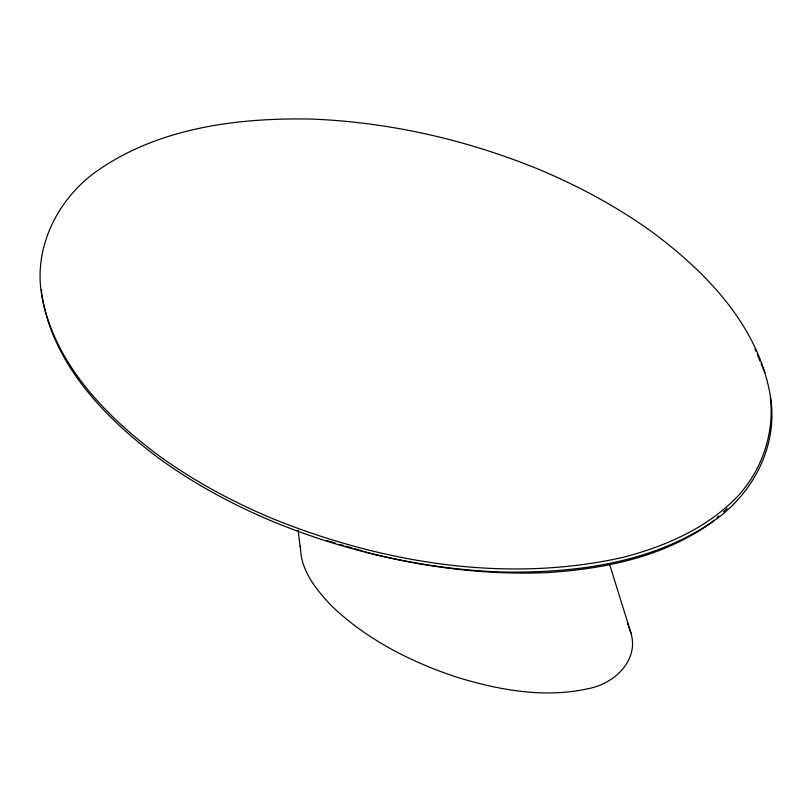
<?xml version="1.0" encoding="UTF-8"?>
<svg xmlns="http://www.w3.org/2000/svg" width="812" height="812" viewBox="0 0 812 812"><rect width="100%" height="100%" fill="white"/><g stroke="black" fill="none" stroke-linecap="round" stroke-linejoin="round"><path stroke-width="1.22" d="M609.487 563.985L630.954 633.035C639.247 661.1 613.436 684.232 587.827 688.738C544.121 698.452 498.69 690.007 456.557 677.117C411.166 662.034 367.217 639.826 332.341 606.615C316.386 590.141 299.841 569.73 300.481 545.562M714.174 520.127L711.383 522.634C663.637 556.981 604.138 569.09 546.446 572.643C487.068 575.079 427.66 567.689 370.089 553.297L365.278 551.876M716.966 517.609L718.823 515.935M723.482 511.753L727.197 508.403M326.81 540.518L335.224 543.005M340.035 544.426L343.638 545.491M346.044 546.202L352.053 547.978M354.458 548.679L362.873 551.165M754.987 348.967L755.921 351.22M757.342 354.611L760.174 361.391M761.108 363.654L764.884 372.688M627.351 622.652L630.954 633.035M298.126 530.216L300.207 547.826M770.365 397.454C774.496 433.354 762.123 469.661 737.773 496.233C707.059 528.206 665.363 546.425 623.027 557.347C506.455 583.513 383.599 563.183 273.908 519.172A750.846 477.598 -12 0 1 157.619 454.771C103.469 414.171 51.45 360.122 40.986 290.523C35.048 244.392 58.505 199.143 95.359 172.134C157.721 127.728 237.084 117.588 311.808 119.07C389.222 122.165 465.733 139.603 537.432 168.794A750.846 477.598 -12 0 1 653.731 233.196C708.846 274.324 761.199 329.652 771.014 400.529C776.952 446.661 753.495 491.91 716.641 518.909C654.279 563.315 574.916 573.465 500.192 571.983C422.778 568.887 346.267 551.439 274.568 522.248A750.846 477.598 -12 0 1 158.269 457.846C104.129 417.256 52.1 363.208 41.635 293.599L41.585 289.914"/></g></svg>
